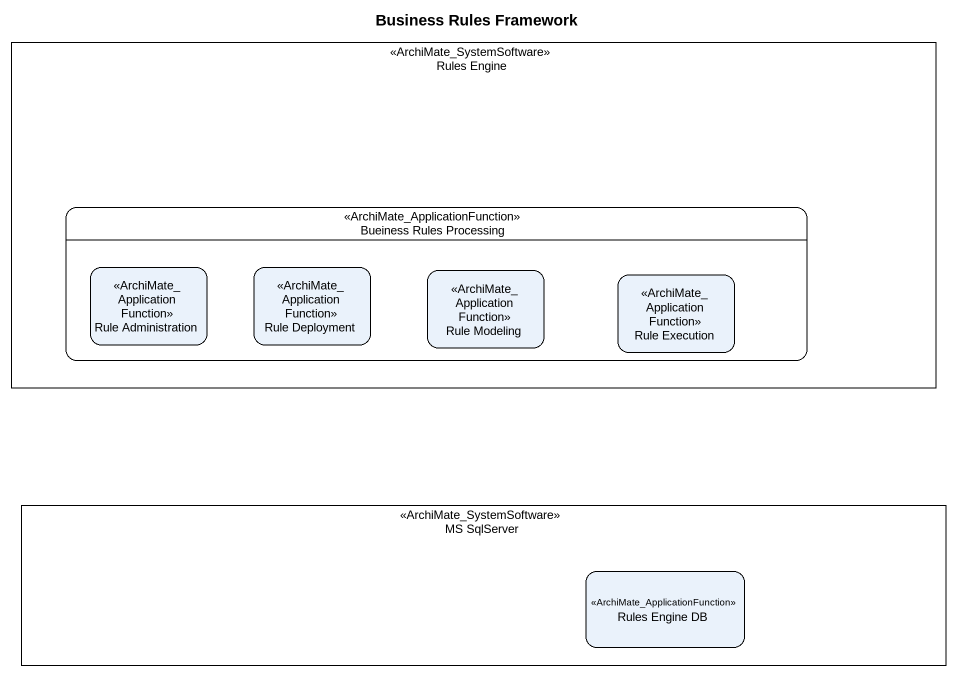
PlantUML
@startuml
title Business Rules Framework
hide empty description
state "Rules Engine" as Rules_Engine <<ArchiMate_SystemSoftware>> {
  state "Bueiness Rules Processing" as Bueiness_Rules_Processing <<ArchiMate_ApplicationFunction>> {
    state "Rule Administration" as Rule_Administration <<ArchiMate_ApplicationFunction>>
    state "Rule Deployment" as Rule_Deployment <<ArchiMate_ApplicationFunction>>
    state "Rule Modeling" as Rule_Modeling <<ArchiMate_ApplicationFunction>>
    state "Rule Execution" as Rule_Execution <<ArchiMate_ApplicationFunction>>
  }
}
state "MS SqlServer" as MS_SqlServer <<ArchiMate_SystemSoftware>> {
  state "Rules Engine DB" as Rules_Engine_DB <<ArchiMate_ApplicationFunction>>
}
@enduml
